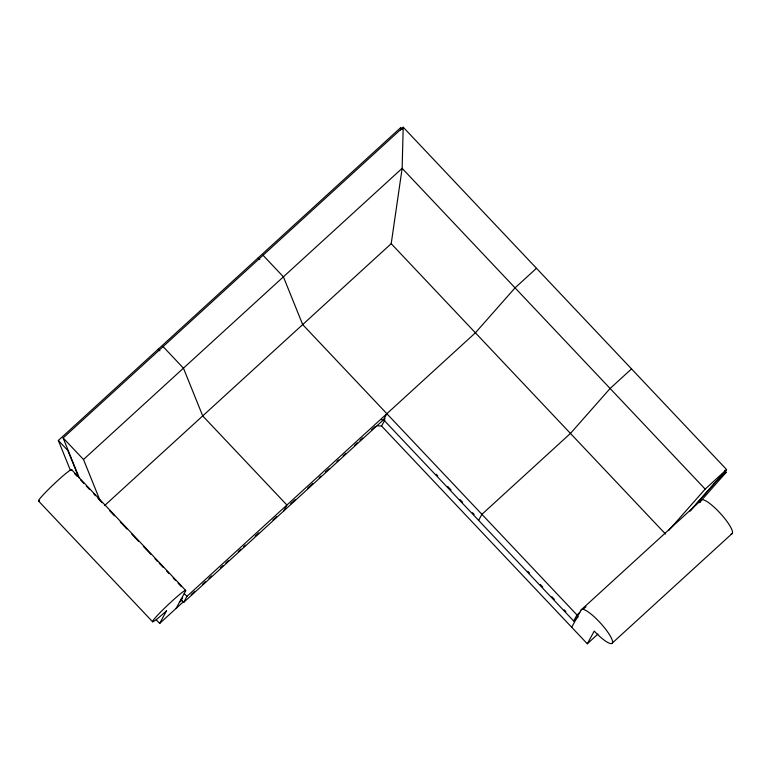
<?xml version="1.0" encoding="UTF-8"?>
<svg xmlns="http://www.w3.org/2000/svg" width="771" height="771" viewBox="0 0 771 771"><rect width="100%" height="100%" fill="white"/><g stroke="black" fill="none" stroke-linecap="round" stroke-linejoin="round"><path stroke-width="1.16" d="M400.621 130.048L400.679 127.649L58.336 440.463L70.518 470.561M79.259 477.914L63.126 437.938L403.194 127.205L402.144 168.338L391.205 243.684L104.528 505.631M156.368 619.932L159.674 623.431L166.603 610.719A22.802 1.677 -43.4 0 1 152.706 621.089A22.802 1.677 -43.4 0 1 171.663 601.438A22.802 1.677 -43.4 0 1 185.551 591.078L176.096 608.425M182.698 597.93L180.934 599.549L183.652 602.421L186.948 596.368L475.399 332.812L515.057 287.862L536.471 268.289M283.603 511.086L286.908 505.034L202.715 415.916L183.45 368.172L163.086 346.603M386.859 413.699L383.563 419.752L573.672 620.992L578.289 616.771M377.125 425.804L381.578 426.026L384.883 419.973L381.539 419.81M478.618 520.377L481.914 514.324L570.453 433.427L610.112 388.488L631.526 368.914M573.672 620.992L576.968 614.94L579.831 612.338M571.687 627.257L581.151 609.909L701.099 500.312A22.802 5.011 47.6 0 1 721.261 514.402A22.802 5.011 47.6 0 1 731.139 534.014M381.578 426.026L587.309 643.795L594.229 631.083A22.802 5.011 47.6 0 0 612.376 642.975L732.325 533.378M699.981 502.355L701.099 500.312M668.679 530.448L705.166 489.103L726.581 469.529L403.194 127.205M690.093 510.884L726.581 469.529M690.199 510.894L716.24 481.403L726.234 472.266L724.586 470.512M699.403 502.653L726.234 472.266M100.066 500.591L83.499 459.497L402.144 168.338L705.166 489.103M179.392 602.373L182.062 599.934M159.674 623.431L183.199 601.929M191.198 594.624L194.755 591.376M202.754 584.071L205.414 581.633M208.97 578.385L211.639 575.947M220.516 567.832L223.185 565.394M225.855 562.955L228.515 560.527M238.287 551.593L240.957 549.154M243.617 546.726L245.4 545.097M255.172 536.173L258.728 532.925M272.944 519.933L276.5 516.686M290.715 503.694L295.158 499.637M307.59 488.265L312.93 483.398M319.146 477.712L320.919 476.092M325.362 472.035L328.918 468.787M336.917 461.482L338.691 459.853M343.134 455.796L345.803 453.358M354.689 445.243L357.349 442.805M360.018 440.366L362.678 437.938M371.564 429.813L375.12 426.565M183.652 602.421L384.989 418.451M583.358 609.109L586.008 606.681M587.309 643.795L597.968 634.051M400.679 127.649L402.337 129.393M391.205 243.684L665.508 534.043M263.046 255.268L283.41 276.837L302.675 324.581L576.968 614.94M258.256 257.793L259.837 259.47M436.126 474.213L437.783 475.967M447.7 486.462L451.006 489.97M460.094 499.589L462.581 502.22M472.498 512.715L474.146 514.469M527.875 571.34L529.523 573.084M540.269 584.457L542.755 587.088M551.843 596.706L554.32 599.337M564.247 609.832L565.895 611.586M158.296 349.128L159.876 350.805M63.126 437.938L83.499 459.497M58.336 440.463L67.848 450.524L78.671 477.278M71.587 469.645L185.647 590.384M74.797 473.828L77.273 476.459M80.579 479.957L83.885 483.456M86.362 486.077L89.677 489.585M93.802 493.951L95.459 495.705M97.936 498.326L102.071 502.702M109.511 510.575L114.465 515.828M120.257 521.957L126.868 528.954M131.831 534.207L138.443 541.203M143.396 546.456L150.837 554.33M154.971 558.705L157.448 561.327M159.105 563.081L163.24 567.456M166.546 570.954L169.022 573.576M173.157 577.951L175.634 580.573M178.111 583.204L181.416 586.702M184.23 593.497L186.948 596.368M38.55 501.034L152.61 621.773M581.151 609.909A22.802 5.011 47.6 0 1 599.289 621.802A22.802 5.011 47.6 0 1 612.376 642.975M39.581 500.649A22.802 1.677 -43.4 0 1 53.257 484.737A22.802 1.677 -43.4 0 1 71.491 470.329"/></g></svg>
